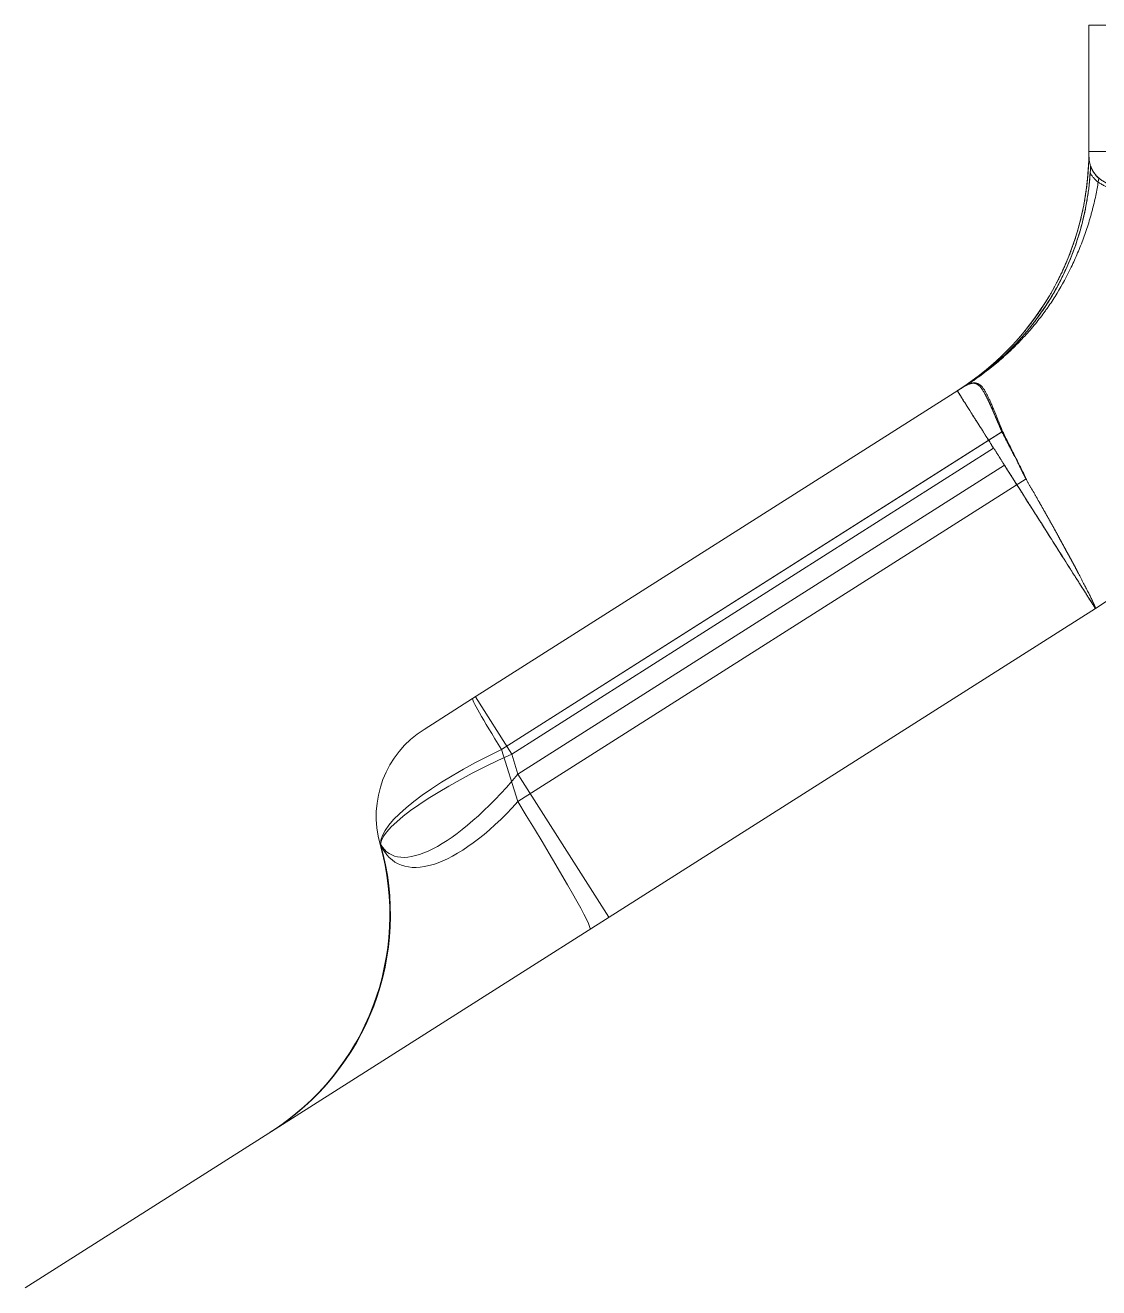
# Model space of a CAD drawing. Header units: millimetres. Extents: x 117382 to 126876, y -1151 to 1280.
# Drawn here: x 126617.67 to 126626, y 881.57 to 891.37 of the extents above; entities that cross this region are included whole.
import ezdxf

# ---------------------------------------------------------------- set-up
doc = ezdxf.new("R2010")
doc.units = ezdxf.units.MM
doc.linetypes.add('DASHED', pattern=[0])
doc.layers.add('DIE_P', color=2, linetype='Continuous')
doc.layers.add('TEXT', color=4, linetype='Continuous')

# ---------------------------------------------------------------- blocks, each defined once
blk = doc.blocks.new('*u7591')
at = {"layer": 'DIE_P', "color": 2, "linetype": 'Continuous', "lineweight": 13}
for p, q in [((12.7609, 69.5858), (13.3324, 69.5858)), ((12.7609, 68.6062), (12.7609, 69.5858)), ((7.9768, 64.3606), (11.792, 66.7818)), ((11.7421, 66.7502), (11.7398, 66.7487)), ((12.8114, 65.06), (4.505, 59.7886)), ((7.6005, 64.1218), (7.9768, 64.3606))]:
    blk.add_line(p, q, dxfattribs=at)
at = {"layer": 'DIE_P', "color": 2, "linetype": 'DASHED', "lineweight": 13}
blk.add_line((12.7609, 68.6061), (12.7611, 68.6061), dxfattribs=at)
at = {"layer": 'DIE_P', "color": 155, "linetype": 'DASHED', "lineweight": 13}
for p, q in [((8.2013, 63.9646), (12.0914, 66.4334)), ((12.0218, 66.3042), (8.2809, 63.9302)), ((8.2809, 63.9302), (12.0218, 66.3042)), ((8.3297, 63.7744), (12.1063, 66.1711)), ((12.1063, 66.1711), (8.3297, 63.7744)), ((12.2755, 66.066), (8.3279, 63.5608)), ((7.9989, 64.3746), (8.2809, 63.9302)), ((7.9989, 64.3746), (8.2809, 63.9302)), ((8.3279, 63.5608), (8.2013, 63.9646)), ((8.2809, 63.9302), (8.3297, 63.7744)), ((8.3297, 63.7744), (8.2809, 63.9302)), ((8.3297, 63.7744), (9.0349, 62.6633)), ((9.0349, 62.6633), (8.3297, 63.7744)), ((7.2634, 63.2311), (7.2594, 63.2285)), ((7.2618, 63.2301), (7.2594, 63.2285))]:
    blk.add_line(p, q, dxfattribs=at)
at = {"layer": 'DIE_P', "color": 155, "linetype": 'Continuous', "lineweight": 13}
for p, q in [((12.086, 66.4299), (8.2013, 63.9646)), ((8.3279, 63.5608), (12.2737, 66.0649)), ((8.2013, 63.9646), (8.3279, 63.5608)), ((7.2594, 63.2285), (7.2618, 63.2301))]:
    blk.add_line(p, q, dxfattribs=at)
at = {"layer": 'DIE_P', "color": 2, "linetype": 'Continuous', "lineweight": 13}
for centre, radius, start, end in [((10.5609, 68.6062), 2.2, 302.4, 0), ((10.5609, 68.6062), 4.2, 302.4, 345.93919), ((8.0292, 63.4463), 0.8, 122.4, 195.79845), ((5.3349, 62.684), 2, 302.4, 15.79845)]:
    blk.add_arc(centre, radius, start, end, dxfattribs=at)
at = {"layer": 'DIE_P', "color": 155, "linetype": 'Continuous', "lineweight": 13}
for centre, major_axis, ratio, start_param, end_param in [((13.5609, 70.51), (-0.7528, -2.0587), 0.131453, 5.938097, 6.124965), ((8.4055, 63.6852), (0.4287, -0.6755), 0.031331, 3.141593, 4.266019), ((8.4662, 63.7237), (-1.1972, -0.5251), 0.25172, 4.824159, 6.186576), ((8.2186, 64.514), (-0.836, -1.4263), 0.393536, 6.009079, 7.371497), ((7.8175, 64.2595), (-1.0717, 1.6887), 0.031331, 3.141593, 4.266019), ((5.3408, 62.6878), (1.0717, -1.6887), 0.997859, 0, 1.281045)]:
    blk.add_ellipse(centre, major_axis=major_axis, ratio=ratio, start_param=start_param, end_param=end_param, dxfattribs=at)
at = {"layer": 'DIE_P', "color": 155, "linetype": 'DASHED', "lineweight": 13}
for centre, major_axis, ratio, start_param, end_param in [((8.4055, 63.6852), (-0.4287, 0.6755), 0.031331, 0, 1.124427), ((8.4662, 63.7237), (-1.1972, -0.5251), 0.25172, 4.824159, 6.186576), ((8.4662, 63.7237), (-1.1984, -0.522), 0.201867, 4.779332, 6.174365), ((8.4662, 63.7237), (-1.1984, -0.522), 0.201867, 4.779332, 6.174365), ((8.2186, 64.514), (-0.8915, -1.3544), 0.328006, 6.108512, 7.503546), ((8.2186, 64.514), (-0.8915, -1.3544), 0.328006, 6.108512, 7.503546), ((8.2186, 64.514), (-0.836, -1.4263), 0.393536, 6.009079, 7.371497), ((7.8175, 64.2595), (1.0717, -1.6887), 0.031331, 0, 1.124427), ((5.3408, 62.6878), (1.0717, -1.6887), 0.997859, 0, 1.281045), ((5.3449, 62.6904), (1.0717, -1.6887), 0.996324, 0, 1.281045), ((5.3449, 62.6904), (-1.0717, 1.6887), 0.996324, 3.141593, 4.422637)]:
    blk.add_ellipse(centre, major_axis=major_axis, ratio=ratio, start_param=start_param, end_param=end_param, dxfattribs=at)
at = {"layer": 'DIE_P', "color": 2, "linetype": 'DASHED', "lineweight": 13}
for points, knots in [([(12.761, 68.6062), (12.761, 68.6015), (12.761, 68.5877), (12.7607, 68.5651), (12.7601, 68.5385), (12.7591, 68.5125), (12.7579, 68.4869), (12.7563, 68.4611), (12.7545, 68.435), (12.7523, 68.4086), (12.7498, 68.3829), (12.7471, 68.3578), (12.7442, 68.3332), (12.7411, 68.3093), (12.7378, 68.2859), (12.7343, 68.2632), (12.7307, 68.2409), (12.727, 68.2194), (12.7232, 68.1986), (12.7193, 68.1784), (12.7153, 68.1588), (12.7111, 68.1392), (12.7068, 68.1196), (12.7023, 68.1002), (12.6978, 68.0813), (12.6932, 68.0631), (12.6887, 68.0454), (12.6838, 68.0274), (12.6788, 68.009), (12.6734, 67.9904), (12.6682, 67.9726), (12.6631, 67.9561), (12.6584, 67.9409), (12.6539, 67.927), (12.6495, 67.9136), (12.6453, 67.9009), (12.6411, 67.8887), (12.6371, 67.8772), (12.6332, 67.8662), (12.6294, 67.8556), (12.6257, 67.8454), (12.622, 67.8356), (12.6186, 67.8265), (12.6153, 67.818), (12.6123, 67.8102), (12.6089, 67.8015), (12.605, 67.7916), (12.6004, 67.7802), (12.5953, 67.7679), (12.5899, 67.7547), (12.5839, 67.7407), (12.5776, 67.7261), (12.5709, 67.711), (12.5639, 67.6953), (12.5564, 67.6791), (12.5485, 67.6623), (12.5402, 67.6449), (12.5314, 67.6271), (12.5222, 67.6088), (12.5126, 67.5902), (12.5026, 67.5712), (12.4921, 67.5518), (12.4813, 67.5321), (12.47, 67.5123), (12.4584, 67.4922), (12.4463, 67.4718), (12.4336, 67.4509), (12.4203, 67.4297), (12.4081, 67.4107), (12.3971, 67.3939), (12.3876, 67.3796), (12.3782, 67.3657), (12.3688, 67.3521), (12.3596, 67.339), (12.3506, 67.3262), (12.3419, 67.3142), (12.3336, 67.3029), (12.3258, 67.2922), (12.3182, 67.2822), (12.311, 67.2727), (12.3041, 67.2637), (12.2976, 67.2552), (12.2914, 67.2473), (12.2856, 67.24), (12.2801, 67.2331), (12.2751, 67.2268), (12.2704, 67.221), (12.2661, 67.2157), (12.2621, 67.2109), (12.2586, 67.2066), (12.2555, 67.2028), (12.2528, 67.1996), (12.2505, 67.1968), (12.2486, 67.1945), (12.2471, 67.1928), (12.2461, 67.1916), (12.2455, 67.1909), (12.2451, 67.1904), (12.2444, 67.1896), (12.2435, 67.1886), (12.2423, 67.1872), (12.2409, 67.1854), (12.2391, 67.1833), (12.2369, 67.1807), (12.2342, 67.1776), (12.2311, 67.174), (12.2276, 67.1699), (12.2237, 67.1654), (12.2194, 67.1605), (12.2147, 67.1551), (12.2096, 67.1493), (12.204, 67.143), (12.1981, 67.1364), (12.1917, 67.1293), (12.1849, 67.1218), (12.1776, 67.1139), (12.1699, 67.1056), (12.1618, 67.097), (12.1533, 67.088), (12.1444, 67.0787), (12.135, 67.0691), (12.1252, 67.059), (12.1149, 67.0487), (12.1042, 67.0381), (12.0931, 67.0272), (12.0814, 67.016), (12.0692, 67.0045), (12.0564, 66.9925), (12.0429, 66.9801), (12.0289, 66.9674), (12.0143, 66.9545), (11.9991, 66.9413), (11.9834, 66.9278), (11.967, 66.914), (11.95, 66.9), (11.9323, 66.8858), (11.914, 66.8714), (11.895, 66.8567), (11.8798, 66.8452), (11.8709, 66.8386), (11.8686, 66.837)], [0, 0, 0, 0, 0.006891, 0.020063, 0.032989, 0.045674, 0.058119, 0.070325, 0.083475, 0.096337, 0.108911, 0.121199, 0.133207, 0.144949, 0.156428, 0.167643, 0.178593, 0.189279, 0.199518, 0.20951, 0.219257, 0.228761, 0.238751, 0.248459, 0.257886, 0.267034, 0.275907, 0.284509, 0.294298, 0.303713, 0.312753, 0.321419, 0.328843, 0.335971, 0.342804, 0.349344, 0.355591, 0.361546, 0.367208, 0.372579, 0.377977, 0.383046, 0.387786, 0.3922, 0.396286, 0.400046, 0.405786, 0.411809, 0.418116, 0.425189, 0.432588, 0.440313, 0.448363, 0.456738, 0.465439, 0.474463, 0.483812, 0.493484, 0.503479, 0.51361, 0.524051, 0.534802, 0.545864, 0.556834, 0.568101, 0.579666, 0.591529, 0.60369, 0.61615, 0.624536, 0.632986, 0.641177, 0.649067, 0.657009, 0.66462, 0.6719, 0.678635, 0.685063, 0.691183, 0.696994, 0.702497, 0.707689, 0.712572, 0.717143, 0.721403, 0.725351, 0.728986, 0.732309, 0.735319, 0.738015, 0.740399, 0.742468, 0.744224, 0.745667, 0.746796, 0.747614, 0.747907, 0.748177, 0.748641, 0.749323, 0.750222, 0.75134, 0.752677, 0.754233, 0.756279, 0.758612, 0.761231, 0.764137, 0.76733, 0.77081, 0.774578, 0.778635, 0.782979, 0.787613, 0.792536, 0.797748, 0.803251, 0.809044, 0.815025, 0.821292, 0.827847, 0.834689, 0.841821, 0.849108, 0.856676, 0.864527, 0.87266, 0.881252, 0.890143, 0.899333, 0.908824, 0.918618, 0.928715, 0.939117, 0.949825, 0.960846, 0.972195, 0.983873, 0.995879, 1, 1, 1, 1]), ([(13.277, 68.2167), (13.2687, 68.2188), (13.2604, 68.221), (13.2439, 68.2255), (13.2358, 68.2277), (13.2195, 68.2322), (13.2114, 68.2343), (13.1955, 68.2387), (13.1877, 68.2408), (13.1645, 68.2471), (13.1492, 68.2513), (13.1197, 68.2595), (13.1053, 68.2635), (13.0772, 68.2714), (13.0635, 68.2753), (13.0369, 68.2832), (13.024, 68.2872), (12.999, 68.2952), (12.9869, 68.2991), (12.9635, 68.3069), (12.9522, 68.3108), (12.9306, 68.3187), (12.9202, 68.3227), (12.9002, 68.331), (12.8908, 68.3353), (12.8728, 68.3443), (12.8642, 68.349), (12.8481, 68.3588), (12.8404, 68.3638), (12.8191, 68.3796), (12.8068, 68.3909), (12.7914, 68.4094), (12.7868, 68.4157), (12.7786, 68.4293), (12.7751, 68.4365), (12.7721, 68.4444)], [0, 0, 0, 0, 0.03125, 0.03125, 0.0625, 0.0625, 0.09375, 0.09375, 0.125, 0.125, 0.1875, 0.1875, 0.25, 0.25, 0.3125, 0.3125, 0.375, 0.375, 0.4375, 0.4375, 0.5, 0.5, 0.5625, 0.5625, 0.625, 0.625, 0.6875, 0.6875, 0.75, 0.75, 0.875, 0.875, 0.9375, 0.9375, 1, 1, 1, 1]), ([(12.0218, 66.3042), (11.9808, 66.3688), (11.9421, 66.4298), (11.8729, 66.539), (11.8423, 66.5871), (11.7923, 66.666), (11.7727, 66.6967), (11.7465, 66.738), (11.7398, 66.7486), (11.7398, 66.7487)], [0, 0, 0, 0, 0.250164, 0.250164, 0.500328, 0.500328, 0.750492, 0.750492, 1, 1, 1, 1]), ([(11.8051, 66.7902), (11.8048, 66.79), (11.804, 66.7895), (11.8025, 66.7885), (11.8007, 66.7874), (11.7986, 66.786), (11.796, 66.7843), (11.794, 66.7831), (11.7928, 66.7823), (11.7926, 66.7822)], [0, 0, 0, 0, 0.100786, 0.222597, 0.367975, 0.538836, 0.7369, 0.963911, 1, 1, 1, 1]), ([(12.8114, 65.06), (12.8114, 65.06), (12.8072, 65.0666), (12.7906, 65.0927), (12.7782, 65.1123), (12.7454, 65.164), (12.725, 65.1961), (12.6768, 65.2722), (12.6489, 65.3161), (12.5863, 65.4147), (12.5516, 65.4694), (12.4762, 65.5883), (12.4354, 65.6525), (12.3489, 65.7889), (12.303, 65.8611), (12.2074, 66.0118), (12.1576, 66.0903), (12.1063, 66.1711)], [0, 0, 0, 0, 0.125, 0.125, 0.25, 0.25, 0.375, 0.375, 0.5, 0.5, 0.625, 0.625, 0.75, 0.75, 0.875, 0.875, 1, 1, 1, 1]), ([(6.4066, 60.9954), (6.4067, 60.9954), (6.4075, 60.9959), (6.4107, 60.998), (6.4132, 60.9996), (6.4166, 61.0017)], [0, 0, 0, 0, 0.49033, 0.49033, 1, 1, 1, 1])]:
    blk.add_open_spline(points, degree=3, knots=knots, dxfattribs=at)
at = {"layer": 'DIE_P', "color": 155, "linetype": 'DASHED', "lineweight": 13}
for points, knots in [([(12.7633, 68.6059), (12.7637, 68.6058), (12.765, 68.6057), (12.7678, 68.6055), (12.7725, 68.6052), (12.7786, 68.605), (12.7864, 68.6049), (12.7961, 68.6049), (12.8079, 68.605), (12.822, 68.6052), (12.8387, 68.6055), (12.858, 68.6058), (12.8802, 68.6061), (12.9091, 68.6062), (12.9447, 68.6062), (12.9869, 68.6062), (13.0298, 68.6062), (13.0601, 68.6062), (13.0766, 68.6062), (13.0792, 68.6062), (13.0818, 68.6062), (13.0845, 68.6062), (13.0871, 68.6062), (13.0898, 68.6062), (13.0924, 68.6062), (13.0951, 68.6062), (13.0978, 68.6062), (13.1004, 68.6063), (13.1031, 68.6063), (13.1058, 68.6063), (13.1085, 68.6063), (13.1112, 68.6063), (13.1139, 68.6063), (13.1165, 68.6063), (13.1192, 68.6064), (13.1219, 68.6064), (13.1246, 68.6064), (13.1273, 68.6064), (13.13, 68.6064), (13.1327, 68.6064), (13.1354, 68.6065), (13.1381, 68.6065), (13.1409, 68.6065), (13.1436, 68.6065), (13.1463, 68.6065), (13.149, 68.6065), (13.1517, 68.6065), (13.1545, 68.6065), (13.1572, 68.6065), (13.1599, 68.6065), (13.1627, 68.6065), (13.1654, 68.6065), (13.1682, 68.6065), (13.1709, 68.6065), (13.1737, 68.6065), (13.1764, 68.6065), (13.1792, 68.6065), (13.1819, 68.6065), (13.1847, 68.6065), (13.1874, 68.6065), (13.1902, 68.6065), (13.193, 68.6065), (13.1957, 68.6065), (13.1985, 68.6065), (13.2012, 68.6065), (13.204, 68.6065), (13.2068, 68.6065), (13.2095, 68.6065), (13.2123, 68.6065), (13.215, 68.6065), (13.2178, 68.6064), (13.2206, 68.6064), (13.2234, 68.6064), (13.2261, 68.6064), (13.2289, 68.6064), (13.2317, 68.6064), (13.2345, 68.6064), (13.2373, 68.6064), (13.2401, 68.6064), (13.2429, 68.6064), (13.2457, 68.6064), (13.2485, 68.6064), (13.2513, 68.6064), (13.2541, 68.6064), (13.2569, 68.6063), (13.2597, 68.6063), (13.2625, 68.6062), (13.2652, 68.6061), (13.2679, 68.6059), (13.2707, 68.6058), (13.2734, 68.6058), (13.2761, 68.6057), (13.2788, 68.6058), (13.2816, 68.6059), (13.2846, 68.6063), (13.2869, 68.6063), (13.2881, 68.6063)], [0, 0, 0, 0, 0.016536, 0.048154, 0.081586, 0.116825, 0.153878, 0.192788, 0.233558, 0.276189, 0.320687, 0.367171, 0.415564, 0.465795, 0.538694, 0.607448, 0.672002, 0.732376, 0.735989, 0.739597, 0.7432, 0.746799, 0.750393, 0.753982, 0.757568, 0.761151, 0.76473, 0.768305, 0.771874, 0.775435, 0.778989, 0.782535, 0.786074, 0.789606, 0.793132, 0.796651, 0.800164, 0.803672, 0.807174, 0.810671, 0.814162, 0.817649, 0.821132, 0.82461, 0.828084, 0.831554, 0.835019, 0.838481, 0.841938, 0.845391, 0.848841, 0.852287, 0.855729, 0.859167, 0.862602, 0.866033, 0.86946, 0.872881, 0.876294, 0.879702, 0.883102, 0.886496, 0.889884, 0.893266, 0.896642, 0.900012, 0.903376, 0.906735, 0.910088, 0.913436, 0.916779, 0.92012, 0.923463, 0.926809, 0.930156, 0.933502, 0.936848, 0.940192, 0.943532, 0.946868, 0.950199, 0.953522, 0.956836, 0.96014, 0.963433, 0.966713, 0.969977, 0.973218, 0.976433, 0.979627, 0.982805, 0.985971, 0.989135, 0.992305, 0.995566, 1, 1, 1, 1]), ([(13.2818, 68.2397), (13.2733, 68.2422), (13.2564, 68.2471), (13.2315, 68.2544), (13.2069, 68.2616), (13.1828, 68.2686), (13.1591, 68.2755), (13.1358, 68.2823), (13.1131, 68.289), (13.0908, 68.2956), (13.0691, 68.302), (13.048, 68.3084), (13.0274, 68.3147), (13.0075, 68.3209), (12.9882, 68.3271), (12.9696, 68.3332), (12.9545, 68.3382), (12.9427, 68.3423), (12.934, 68.3456), (12.9254, 68.349), (12.9171, 68.3524), (12.9089, 68.356), (12.9011, 68.3597), (12.8934, 68.3635), (12.8859, 68.3674), (12.8787, 68.3714), (12.8717, 68.3755), (12.8649, 68.3797), (12.8584, 68.3841), (12.8521, 68.3886), (12.846, 68.3932), (12.8401, 68.3979), (12.8344, 68.4027), (12.829, 68.4077), (12.8237, 68.4128), (12.8187, 68.418), (12.8139, 68.4234), (12.8094, 68.4289), (12.805, 68.4345), (12.8009, 68.4402), (12.7969, 68.4461), (12.7932, 68.4521), (12.7897, 68.4583), (12.7864, 68.4646), (12.7834, 68.471), (12.7805, 68.4776), (12.7778, 68.4844), (12.7762, 68.4889), (12.7754, 68.4912)], [0, 0, 0, 0, 0.030642, 0.061359, 0.092152, 0.123021, 0.153968, 0.184994, 0.216099, 0.247285, 0.278552, 0.309901, 0.341334, 0.372851, 0.404452, 0.43614, 0.467914, 0.484399, 0.500914, 0.517462, 0.534043, 0.55066, 0.567313, 0.584005, 0.600737, 0.61751, 0.634327, 0.651188, 0.668095, 0.68505, 0.702053, 0.719108, 0.736214, 0.753374, 0.770588, 0.787859, 0.805188, 0.822576, 0.840024, 0.857534, 0.875107, 0.892745, 0.910449, 0.92822, 0.946059, 0.963968, 0.981948, 1, 1, 1, 1]), ([(12.7721, 68.4444), (12.7607, 68.2763), (12.73, 68.11), (12.6313, 67.7898), (12.5633, 67.6358), (12.394, 67.3486), (12.2926, 67.2152), (12.0652, 66.98), (11.9402, 66.8773), (11.8051, 66.7902)], [0, 0, 0, 0, 0.251965, 0.251965, 0.503929, 0.503929, 0.755894, 0.755894, 1, 1, 1, 1]), ([(12.0217, 66.3042), (12.02, 66.3074), (12.0165, 66.3137), (12.0102, 66.3225), (12.0043, 66.3314), (11.9985, 66.3406), (11.9926, 66.3498), (11.9867, 66.3589), (11.9809, 66.368), (11.9751, 66.3771), (11.9694, 66.3862), (11.9636, 66.3953), (11.9579, 66.4044), (11.9521, 66.4134), (11.9464, 66.4224), (11.9408, 66.4314), (11.9352, 66.4403), (11.9296, 66.4492), (11.9241, 66.4581), (11.9185, 66.4669), (11.913, 66.4757), (11.9048, 66.4885), (11.8942, 66.5054), (11.881, 66.5261), (11.8678, 66.5468), (11.8548, 66.5674), (11.8419, 66.5877), (11.8293, 66.6076), (11.8182, 66.6251), (11.8087, 66.64), (11.8009, 66.6526), (11.7938, 66.6641), (11.7872, 66.6748), (11.7813, 66.6845), (11.7759, 66.6934), (11.7709, 66.7014), (11.7665, 66.7086), (11.7625, 66.7151), (11.7589, 66.7208), (11.7557, 66.7259), (11.7529, 66.7303), (11.7503, 66.7342), (11.7482, 66.7375), (11.7462, 66.7402), (11.7446, 66.7425), (11.7432, 66.7444), (11.7421, 66.7458), (11.7412, 66.747), (11.7406, 66.7478), (11.7401, 66.7483), (11.7399, 66.7486), (11.7398, 66.7487), (11.7398, 66.7487)], [0, 0, 0, 0, 0.011984, 0.023679, 0.035691, 0.04787, 0.060128, 0.07241, 0.084702, 0.09707, 0.109524, 0.122066, 0.134685, 0.14736, 0.160097, 0.1729, 0.185774, 0.19873, 0.211781, 0.224933, 0.238148, 0.251431, 0.283564, 0.317002, 0.351673, 0.387561, 0.424741, 0.463122, 0.502821, 0.532242, 0.56091, 0.588957, 0.61632, 0.642928, 0.668819, 0.694031, 0.718561, 0.742411, 0.765577, 0.78806, 0.809858, 0.830974, 0.851428, 0.871223, 0.890355, 0.908822, 0.926622, 0.943753, 0.960214, 0.976003, 0.991122, 1, 1, 1, 1]), ([(11.792, 66.7818), (11.7941, 66.7831), (11.7982, 66.7857), (11.8044, 66.7892), (11.8104, 66.7925), (11.8163, 66.7955), (11.8221, 66.7982), (11.8278, 66.8006), (11.8334, 66.8027), (11.8388, 66.8046), (11.8441, 66.8062), (11.8493, 66.8075), (11.8543, 66.8086), (11.8593, 66.8094), (11.864, 66.8099), (11.8686, 66.8102), (11.8731, 66.8103), (11.8775, 66.8101), (11.8862, 66.8092), (11.899, 66.8057), (11.9151, 66.7965), (11.9307, 66.7823), (11.9422, 66.7676), (11.9501, 66.7555), (11.9548, 66.748), (11.9595, 66.7399), (11.9644, 66.731), (11.9694, 66.7215), (11.9746, 66.7113), (11.98, 66.7003), (11.9856, 66.6885), (11.9914, 66.6759), (11.9974, 66.6626), (12.0037, 66.6484), (12.0102, 66.6333), (12.0169, 66.6174), (12.024, 66.6006), (12.0313, 66.5829), (12.039, 66.5643), (12.0469, 66.5448), (12.0552, 66.5243), (12.0638, 66.503), (12.0727, 66.4807), (12.0819, 66.4575), (12.0882, 66.4415), (12.0914, 66.4334)], [0, 0, 0, 0, 0.015826, 0.031417, 0.046774, 0.061901, 0.0768, 0.091472, 0.105921, 0.120149, 0.13416, 0.147955, 0.161537, 0.174911, 0.18808, 0.201047, 0.213815, 0.226389, 0.238772, 0.291346, 0.34573, 0.402187, 0.460953, 0.478973, 0.497592, 0.516813, 0.536641, 0.557078, 0.578129, 0.599795, 0.622079, 0.644983, 0.66851, 0.692662, 0.71744, 0.742847, 0.768883, 0.79555, 0.82285, 0.850784, 0.879353, 0.908558, 0.9384, 0.968881, 1, 1, 1, 1]), ([(12.1071, 66.1701), (12.1064, 66.1712), (12.1058, 66.1722), (12.1046, 66.1741), (12.1028, 66.1768), (12.1003, 66.1806), (12.0988, 66.183), (12.0976, 66.1851), (12.097, 66.1863), (12.0949, 66.1899), (12.0932, 66.1926), (12.0894, 66.1984), (12.0875, 66.2012), (12.0837, 66.2069), (12.0818, 66.2098), (12.0783, 66.2153), (12.0767, 66.2179), (12.0717, 66.226), (12.0682, 66.2317), (12.0626, 66.2403), (12.0605, 66.2432), (12.0567, 66.2488), (12.0531, 66.2543), (12.0499, 66.2595), (12.0476, 66.2634), (12.047, 66.2647), (12.0455, 66.2674), (12.0448, 66.2687), (12.0409, 66.2757), (12.0373, 66.2819), (12.0316, 66.2898), (12.0305, 66.2914), (12.0284, 66.2943), (12.0255, 66.2984), (12.0233, 66.3016), (12.0221, 66.3034)], [0, 0, 0, 0, 0.015625, 0.015625, 0.03125, 0.0625, 0.09375, 0.09375, 0.125, 0.125, 0.1875, 0.1875, 0.25, 0.25, 0.3125, 0.3125, 0.375, 0.375, 0.5, 0.5, 0.5625, 0.5625, 0.625, 0.6875, 0.6875, 0.71875, 0.71875, 0.75, 0.75, 0.875, 0.875, 0.90625, 0.90625, 0.9375, 1, 1, 1, 1]), ([(12.8114, 65.06), (12.8115, 65.0601), (12.8116, 65.0602), (12.8112, 65.0605), (12.8104, 65.061), (12.81, 65.062), (12.8095, 65.0632), (12.8086, 65.0646), (12.8075, 65.0663), (12.8063, 65.0682), (12.8049, 65.0704), (12.8034, 65.0728), (12.8017, 65.0755), (12.7999, 65.0784), (12.7979, 65.0816), (12.7958, 65.085), (12.7935, 65.0887), (12.791, 65.0926), (12.7884, 65.0967), (12.7857, 65.101), (12.7827, 65.1056), (12.7797, 65.1104), (12.7765, 65.1155), (12.7731, 65.1207), (12.7697, 65.1262), (12.766, 65.1319), (12.7623, 65.1379), (12.7584, 65.144), (12.7543, 65.1504), (12.7501, 65.157), (12.7458, 65.1638), (12.7413, 65.1709), (12.7367, 65.1781), (12.732, 65.1855), (12.7271, 65.1932), (12.7221, 65.201), (12.717, 65.2091), (12.7118, 65.2174), (12.7064, 65.2258), (12.7009, 65.2345), (12.6952, 65.2434), (12.6894, 65.2525), (12.6835, 65.2617), (12.6774, 65.2712), (12.6713, 65.2809), (12.665, 65.2907), (12.6586, 65.3008), (12.6521, 65.311), (12.6454, 65.3214), (12.6387, 65.3321), (12.6318, 65.343), (12.6248, 65.354), (12.6063, 65.3833), (12.5761, 65.4311), (12.5333, 65.4982), (12.493, 65.5619), (12.4559, 65.6204), (12.4227, 65.6725), (12.4005, 65.7074), (12.3883, 65.7267), (12.3844, 65.7329), (12.3805, 65.7391), (12.3765, 65.7453), (12.3726, 65.7515), (12.3687, 65.7578), (12.3647, 65.764), (12.3608, 65.7703), (12.3568, 65.7766), (12.3528, 65.7829), (12.3488, 65.7892), (12.3448, 65.7956), (12.3408, 65.8019), (12.3367, 65.8083), (12.3327, 65.8147), (12.3286, 65.8211), (12.3245, 65.8276), (12.3205, 65.834), (12.3164, 65.8405), (12.3122, 65.847), (12.3081, 65.8535), (12.304, 65.86), (12.2998, 65.8666), (12.2957, 65.8731), (12.2915, 65.8797), (12.2874, 65.8863), (12.2832, 65.8929), (12.279, 65.8995), (12.2748, 65.9061), (12.2706, 65.9127), (12.2664, 65.9193), (12.2622, 65.926), (12.258, 65.9326), (12.2538, 65.9393), (12.2496, 65.946), (12.2453, 65.9527), (12.2411, 65.9594), (12.2368, 65.9661), (12.2325, 65.9728), (12.2282, 65.9795), (12.224, 65.9862), (12.2197, 65.9929), (12.2154, 65.9996), (12.2111, 66.0064), (12.2068, 66.0131), (12.2025, 66.0199), (12.1982, 66.0266), (12.1939, 66.0334), (12.1896, 66.0402), (12.1853, 66.047), (12.181, 66.0538), (12.1766, 66.0606), (12.1723, 66.0674), (12.168, 66.0743), (12.1637, 66.0811), (12.1593, 66.0879), (12.1549, 66.0947), (12.1505, 66.1015), (12.1462, 66.1083), (12.1417, 66.1152), (12.1373, 66.1221), (12.1329, 66.1291), (12.1285, 66.1362), (12.1242, 66.1435), (12.1198, 66.1508), (12.1153, 66.1579), (12.1109, 66.1642), (12.1083, 66.1683), (12.1071, 66.1701)], [0, 0, 0, 0, 0.008558, 0.019886, 0.030163, 0.039921, 0.049967, 0.0601, 0.070246, 0.080352, 0.09042, 0.100457, 0.110482, 0.120496, 0.130499, 0.140488, 0.150464, 0.160425, 0.170366, 0.180284, 0.190178, 0.200049, 0.209895, 0.219717, 0.229527, 0.239329, 0.249122, 0.258904, 0.268674, 0.278431, 0.288174, 0.297902, 0.307614, 0.317308, 0.326983, 0.33664, 0.34629, 0.355935, 0.365576, 0.375211, 0.38484, 0.394462, 0.404075, 0.41368, 0.423275, 0.432859, 0.442432, 0.451997, 0.46157, 0.471152, 0.480741, 0.490336, 0.499935, 0.555731, 0.605712, 0.650157, 0.689061, 0.722393, 0.750234, 0.753985, 0.757735, 0.761483, 0.765228, 0.768971, 0.772712, 0.77645, 0.780187, 0.783923, 0.787657, 0.791391, 0.795124, 0.798856, 0.802587, 0.806318, 0.810049, 0.813779, 0.817509, 0.82124, 0.82497, 0.8287, 0.832429, 0.836154, 0.839875, 0.843592, 0.847307, 0.851018, 0.854727, 0.858433, 0.862135, 0.865834, 0.869529, 0.873221, 0.87691, 0.880598, 0.884283, 0.887966, 0.891644, 0.895317, 0.898984, 0.902645, 0.906301, 0.909952, 0.913596, 0.917236, 0.920876, 0.924515, 0.928152, 0.931788, 0.935419, 0.939046, 0.942667, 0.946283, 0.949897, 0.953508, 0.957115, 0.960714, 0.964303, 0.967892, 0.971502, 0.975133, 0.978783, 0.982457, 0.986163, 0.9899, 0.99366, 0.997214, 1, 1, 1, 1])]:
    blk.add_open_spline(points, degree=3, knots=knots, dxfattribs=at)
at = {"layer": 'DIE_P', "color": 155, "linetype": 'Continuous', "lineweight": 13}
for points, knots in [([(12.7749, 68.4926), (12.7741, 68.477), (12.7724, 68.4457), (12.7687, 68.3985), (12.764, 68.3511), (12.7582, 68.3034), (12.7512, 68.2553), (12.7431, 68.207), (12.7339, 68.1583), (12.7234, 68.1094), (12.7117, 68.0603), (12.6987, 68.011), (12.6844, 67.9616), (12.6688, 67.9122), (12.6519, 67.8626), (12.6336, 67.813), (12.6138, 67.7634), (12.5927, 67.7138), (12.5701, 67.6644), (12.5461, 67.6151), (12.5205, 67.5661), (12.4935, 67.5172), (12.4649, 67.4686), (12.4347, 67.4204), (12.403, 67.3725), (12.3696, 67.3251), (12.3346, 67.2781), (12.3052, 67.2409), (12.2822, 67.2129), (12.2663, 67.194), (12.2503, 67.1754), (12.2341, 67.1571), (12.2178, 67.139), (12.2013, 67.1212), (12.1847, 67.1037), (12.168, 67.0864), (12.1511, 67.0693), (12.1341, 67.0525), (12.117, 67.036), (12.0998, 67.0198), (12.0825, 67.0038), (12.065, 66.988), (12.0475, 66.9725), (12.0298, 66.9573), (12.0119, 66.9422), (11.9939, 66.9274), (11.9758, 66.9128), (11.9576, 66.8985), (11.9394, 66.8844), (11.9211, 66.8707), (11.9029, 66.8572), (11.8846, 66.844), (11.8664, 66.8312), (11.8483, 66.8188), (11.8302, 66.8066), (11.8151, 66.7967), (11.8061, 66.7908), (11.8031, 66.7889)], [0, 0, 0, 0, 0.022805, 0.045776, 0.068947, 0.092345, 0.115991, 0.139897, 0.164064, 0.188474, 0.213118, 0.237992, 0.263101, 0.288454, 0.314063, 0.339941, 0.366092, 0.392488, 0.419124, 0.44601, 0.473171, 0.500604, 0.528297, 0.556247, 0.584468, 0.612982, 0.641804, 0.670943, 0.683129, 0.695276, 0.707383, 0.719438, 0.731437, 0.743389, 0.755296, 0.76716, 0.778981, 0.790756, 0.802485, 0.814169, 0.825806, 0.837398, 0.848948, 0.86047, 0.871972, 0.883474, 0.89496, 0.906395, 0.917747, 0.92902, 0.940238, 0.951389, 0.962397, 0.973226, 0.98398, 0.994777, 1, 1, 1, 1]), ([(12.8379, 68.3982), (12.8362, 68.3999), (12.8327, 68.4033), (12.8277, 68.4083), (12.8229, 68.4134), (12.8183, 68.4185), (12.8138, 68.4237), (12.8095, 68.4291), (12.8055, 68.4345), (12.8017, 68.4401), (12.798, 68.4458), (12.7945, 68.4514), (12.7911, 68.4568), (12.7879, 68.4625), (12.785, 68.4684), (12.7822, 68.4744), (12.7796, 68.4805), (12.7771, 68.4865), (12.7756, 68.4906), (12.7749, 68.4926)], [0, 0, 0, 0, 0.058182, 0.116306, 0.174537, 0.232905, 0.291372, 0.349882, 0.408407, 0.466973, 0.525674, 0.584534, 0.643513, 0.702577, 0.76176, 0.821097, 0.880599, 0.940249, 1, 1, 1, 1]), ([(12.8377, 68.3968), (12.833, 68.3635), (12.8272, 68.3283), (12.813, 68.2545), (12.8046, 68.2158), (12.7919, 68.1655), (12.7892, 68.1553), (12.7837, 68.1347), (12.7808, 68.1243), (12.772, 68.0934), (12.7538, 68.032), (12.7202, 67.9324), (12.69, 67.8559), (12.6582, 67.7811), (12.6416, 67.7446), (12.5899, 67.6379), (12.553, 67.5705), (12.5042, 67.4902), (12.4941, 67.4739), (12.4728, 67.4411), (12.4562, 67.4162), (12.4385, 67.3909), (12.4265, 67.374), (12.4203, 67.3655), (12.4016, 67.34), (12.3889, 67.3232), (12.3499, 67.2733), (12.3228, 67.2407), (12.2669, 67.177), (12.2381, 67.146), (12.1937, 67.1007), (12.1787, 67.0859), (12.1481, 67.0564), (12.1325, 67.0418), (12.085, 66.9985), (12.0524, 66.9704), (12.002, 66.9295), (11.985, 66.9161), (11.959, 66.8963), (11.9503, 66.8897), (11.9326, 66.8765), (11.9236, 66.8699), (11.9055, 66.8569), (11.8964, 66.8505), (11.8783, 66.8379), (11.8693, 66.8317), (11.8515, 66.8196), (11.8426, 66.8137), (11.8249, 66.8021), (11.8161, 66.7964), (11.8072, 66.7907)], [0, 0, 0, 0, 0.0625, 0.0625, 0.125, 0.125, 0.140625, 0.140625, 0.15625, 0.15625, 0.1875, 0.25, 0.3125, 0.3125, 0.375, 0.375, 0.5, 0.5, 0.53125, 0.53125, 0.5625, 0.578125, 0.578125, 0.59375, 0.59375, 0.625, 0.625, 0.6875, 0.6875, 0.75, 0.75, 0.78125, 0.78125, 0.8125, 0.8125, 0.875, 0.875, 0.90625, 0.90625, 0.921875, 0.921875, 0.9375, 0.9375, 0.953125, 0.953125, 0.96875, 0.96875, 0.984375, 0.984375, 1, 1, 1, 1]), ([(11.7935, 66.7828), (11.7937, 66.7829), (11.794, 66.7831), (11.7948, 66.7836), (11.7957, 66.7841), (11.7968, 66.7847), (11.798, 66.7855), (11.7993, 66.7863), (11.8008, 66.7871), (11.8023, 66.788), (11.8039, 66.7888), (11.8055, 66.7897), (11.8065, 66.7903), (11.8071, 66.7906)], [0, 0, 0, 0, 0.07697, 0.157414, 0.241547, 0.329382, 0.420444, 0.514176, 0.610005, 0.70728, 0.805215, 0.903002, 1, 1, 1, 1]), ([(11.8071, 66.7906), (11.8081, 66.7912), (11.8103, 66.7924), (11.8132, 66.7939), (11.8159, 66.7953), (11.8184, 66.7964), (11.8207, 66.7974), (11.823, 66.7984), (11.8254, 66.7993), (11.8279, 66.8003), (11.8304, 66.8012), (11.8329, 66.8021), (11.8354, 66.8029), (11.8379, 66.8037), (11.8402, 66.8044), (11.8426, 66.805), (11.8449, 66.8055), (11.8472, 66.806), (11.8494, 66.8064), (11.8515, 66.8067), (11.8537, 66.807), (11.8558, 66.8072), (11.8579, 66.8075), (11.8601, 66.8076), (11.8622, 66.8077), (11.8642, 66.8077), (11.8662, 66.8077), (11.8682, 66.8076), (11.8702, 66.8075), (11.8721, 66.8073), (11.874, 66.807), (11.8758, 66.8067), (11.8776, 66.8063), (11.8794, 66.8059), (11.8812, 66.8054), (11.8829, 66.8049), (11.8861, 66.8038), (11.8907, 66.8019), (11.8965, 66.7986), (11.9023, 66.7946), (11.908, 66.79), (11.9136, 66.7846), (11.9192, 66.7785), (11.9248, 66.7716), (11.9304, 66.764), (11.936, 66.7556), (11.9417, 66.7465), (11.9459, 66.7393), (11.9486, 66.7346), (11.9497, 66.7327), (11.9508, 66.7307), (11.9519, 66.7287), (11.953, 66.7267), (11.9541, 66.7247), (11.9553, 66.7226), (11.9564, 66.7205), (11.9575, 66.7184), (11.9586, 66.7163), (11.9598, 66.7142), (11.9609, 66.712), (11.9621, 66.7098), (11.9632, 66.7076), (11.9644, 66.7054), (11.9655, 66.7031), (11.9667, 66.7008), (11.9679, 66.6985), (11.969, 66.6962), (11.9702, 66.6938), (11.9714, 66.6915), (11.9726, 66.6891), (11.9738, 66.6867), (11.975, 66.6842), (11.9762, 66.6818), (11.9774, 66.6793), (11.9786, 66.6768), (11.9798, 66.6743), (11.981, 66.6717), (11.9823, 66.6691), (11.9835, 66.6665), (11.9847, 66.6639), (11.986, 66.6613), (11.9872, 66.6586), (11.9885, 66.6559), (11.9897, 66.6532), (11.991, 66.6505), (11.9922, 66.6477), (11.9935, 66.6449), (11.9948, 66.6421), (11.9961, 66.6393), (11.9973, 66.6365), (11.9986, 66.6336), (11.9999, 66.6307), (12.0012, 66.6278), (12.0026, 66.6249), (12.0039, 66.6219), (12.0052, 66.6189), (12.0065, 66.616), (12.0078, 66.6129), (12.0092, 66.6099), (12.0105, 66.6068), (12.0119, 66.6037), (12.0133, 66.6006), (12.0146, 66.5975), (12.016, 66.5944), (12.0174, 66.5912), (12.0188, 66.588), (12.0202, 66.5848), (12.0216, 66.5815), (12.023, 66.5783), (12.0244, 66.575), (12.0259, 66.5717), (12.0273, 66.5684), (12.0288, 66.565), (12.0302, 66.5617), (12.0317, 66.5583), (12.0332, 66.5549), (12.0347, 66.5514), (12.0361, 66.548), (12.0376, 66.5445), (12.0392, 66.541), (12.0407, 66.5375), (12.0422, 66.534), (12.0437, 66.5304), (12.0452, 66.5268), (12.0468, 66.5232), (12.0483, 66.5196), (12.0499, 66.5159), (12.0515, 66.5123), (12.053, 66.5086), (12.0546, 66.5049), (12.0562, 66.5011), (12.0578, 66.4974), (12.0594, 66.4936), (12.0611, 66.4898), (12.0627, 66.486), (12.0643, 66.4821), (12.0659, 66.4782), (12.0675, 66.4743), (12.0691, 66.4704), (12.0708, 66.4664), (12.0725, 66.4625), (12.0742, 66.4585), (12.076, 66.4545), (12.0777, 66.4504), (12.0794, 66.4463), (12.0809, 66.4423), (12.0823, 66.4385), (12.0838, 66.4342), (12.0853, 66.4312), (12.0863, 66.4294)], [0, 0, 0, 0, 0.007821, 0.015498, 0.022928, 0.030126, 0.037174, 0.044163, 0.051157, 0.058179, 0.065219, 0.072247, 0.079233, 0.08616, 0.09303, 0.099848, 0.106625, 0.113347, 0.119989, 0.126567, 0.133105, 0.139626, 0.146143, 0.152622, 0.159058, 0.165453, 0.171804, 0.178111, 0.184372, 0.19059, 0.196769, 0.202931, 0.20907, 0.215185, 0.221274, 0.227329, 0.233346, 0.254923, 0.276846, 0.299043, 0.321418, 0.344201, 0.367233, 0.390612, 0.41437, 0.438455, 0.462959, 0.487835, 0.492511, 0.497191, 0.501877, 0.506568, 0.511266, 0.515969, 0.520678, 0.525394, 0.530117, 0.534845, 0.539578, 0.544317, 0.54906, 0.553809, 0.558564, 0.563326, 0.568095, 0.572871, 0.577656, 0.582447, 0.587246, 0.592051, 0.596863, 0.601681, 0.606506, 0.611338, 0.616178, 0.621025, 0.62588, 0.630743, 0.635613, 0.640492, 0.645378, 0.650271, 0.655171, 0.66008, 0.664998, 0.669925, 0.674858, 0.679797, 0.684744, 0.689702, 0.69467, 0.699646, 0.704629, 0.709619, 0.714617, 0.719622, 0.724637, 0.72966, 0.734693, 0.739735, 0.744786, 0.749847, 0.754917, 0.759994, 0.765079, 0.770173, 0.775276, 0.780388, 0.785509, 0.79064, 0.795781, 0.800933, 0.806094, 0.811266, 0.816448, 0.82164, 0.826841, 0.832052, 0.837273, 0.842503, 0.847744, 0.852994, 0.858255, 0.863526, 0.868811, 0.874109, 0.879419, 0.884741, 0.890072, 0.895413, 0.900762, 0.906121, 0.911491, 0.916872, 0.922268, 0.927683, 0.933119, 0.938569, 0.944027, 0.949482, 0.954944, 0.960435, 0.965975, 0.971591, 0.977311, 0.982817, 0.98769, 0.992202, 1, 1, 1, 1]), ([(12.0863, 66.4294), (12.0903, 66.4216), (12.0986, 66.4058), (12.1112, 66.3816), (12.1242, 66.3564), (12.1378, 66.3305), (12.1516, 66.3036), (12.1659, 66.276), (12.1788, 66.2509), (12.1907, 66.2278), (12.2018, 66.2061), (12.2141, 66.1821), (12.2236, 66.1632), (12.23, 66.1505), (12.233, 66.1446), (12.2359, 66.139), (12.2387, 66.1334), (12.2413, 66.1279), (12.2439, 66.1226), (12.2463, 66.1175), (12.2486, 66.1125), (12.2508, 66.1079), (12.2531, 66.1036), (12.2554, 66.0995), (12.2578, 66.0954), (12.2601, 66.0911), (12.2621, 66.0868), (12.2638, 66.0827), (12.2651, 66.0793), (12.2662, 66.0766), (12.2678, 66.0742), (12.2698, 66.0715), (12.2721, 66.0681), (12.2737, 66.0655), (12.2746, 66.064)], [0, 0, 0, 0, 0.063953, 0.130227, 0.19932, 0.270444, 0.343955, 0.419609, 0.49738, 0.550147, 0.609309, 0.674914, 0.746938, 0.76328, 0.779189, 0.794691, 0.809815, 0.824595, 0.838965, 0.852811, 0.866045, 0.878582, 0.890363, 0.90157, 0.912968, 0.924854, 0.937126, 0.948011, 0.956875, 0.963517, 0.969515, 0.977645, 0.987866, 1, 1, 1, 1]), ([(12.2746, 66.064), (12.2759, 66.0616), (12.2789, 66.0563), (12.2831, 66.0478), (12.2877, 66.0384), (12.293, 66.0289), (12.2984, 66.0196), (12.3037, 66.0106), (12.3088, 66.002), (12.3137, 65.9936), (12.3187, 65.9852), (12.3235, 65.9768), (12.3284, 65.9685), (12.3332, 65.9602), (12.338, 65.9519), (12.3427, 65.9437), (12.3474, 65.9354), (12.3521, 65.9273), (12.3567, 65.9191), (12.3613, 65.9111), (12.3659, 65.903), (12.3704, 65.895), (12.3749, 65.887), (12.3794, 65.8791), (12.3839, 65.8712), (12.3883, 65.8634), (12.3927, 65.8556), (12.397, 65.8478), (12.4014, 65.8402), (12.4057, 65.8325), (12.41, 65.8249), (12.4143, 65.8174), (12.4186, 65.8098), (12.4228, 65.8024), (12.427, 65.7949), (12.4312, 65.7875), (12.4354, 65.7801), (12.4395, 65.7728), (12.4436, 65.7656), (12.4476, 65.7584), (12.4517, 65.7512), (12.4557, 65.7441), (12.4596, 65.737), (12.4636, 65.73), (12.4675, 65.723), (12.4714, 65.7161), (12.4752, 65.7092), (12.4791, 65.7024), (12.4829, 65.6956), (12.4867, 65.6888), (12.4904, 65.6821), (12.4941, 65.6754), (12.4978, 65.6688), (12.5014, 65.6622), (12.5051, 65.6556), (12.5086, 65.6491), (12.5122, 65.6426), (12.5157, 65.6362), (12.5191, 65.6298), (12.5226, 65.6234), (12.526, 65.6171), (12.5294, 65.6108), (12.5327, 65.6046), (12.536, 65.5984), (12.5393, 65.5922), (12.5426, 65.5861), (12.5459, 65.5801), (12.5491, 65.5741), (12.5523, 65.5681), (12.5555, 65.5622), (12.5587, 65.5563), (12.5619, 65.5505), (12.565, 65.5447), (12.5681, 65.5389), (12.5713, 65.5332), (12.5743, 65.5276), (12.5774, 65.522), (12.5805, 65.5164), (12.5835, 65.5109), (12.5866, 65.5054), (12.5896, 65.4999), (12.5926, 65.4945), (12.5955, 65.4891), (12.5985, 65.4838), (12.6014, 65.4785), (12.6043, 65.4733), (12.6072, 65.4681), (12.6101, 65.4629), (12.6129, 65.4577), (12.6157, 65.4526), (12.6185, 65.4476), (12.6213, 65.4425), (12.6241, 65.4376), (12.6268, 65.4326), (12.6295, 65.4277), (12.6322, 65.4228), (12.6348, 65.4179), (12.6374, 65.4131), (12.64, 65.4083), (12.6426, 65.4035), (12.6451, 65.3988), (12.6476, 65.3941), (12.6501, 65.3895), (12.6525, 65.3849), (12.6549, 65.3803), (12.6573, 65.3757), (12.6597, 65.3712), (12.6621, 65.3667), (12.6644, 65.3623), (12.6667, 65.3578), (12.6689, 65.3535), (12.6712, 65.3491), (12.6734, 65.3448), (12.6756, 65.3405), (12.6778, 65.3363), (12.6863, 65.3198), (12.7008, 65.2916), (12.7202, 65.2539), (12.7389, 65.2188), (12.7562, 65.1863), (12.7712, 65.1565), (12.7796, 65.1382), (12.7838, 65.1292), (12.7844, 65.1279), (12.785, 65.1266), (12.7856, 65.1253), (12.7862, 65.124), (12.7868, 65.1227), (12.7874, 65.1214), (12.788, 65.1202), (12.7886, 65.1189), (12.7892, 65.1176), (12.7898, 65.1164), (12.7904, 65.1151), (12.791, 65.1138), (12.7916, 65.1126), (12.7922, 65.1113), (12.7929, 65.1101), (12.7935, 65.1089), (12.7941, 65.1076), (12.7947, 65.1064), (12.7953, 65.1052), (12.7959, 65.104), (12.7965, 65.1028), (12.797, 65.1016), (12.7976, 65.1004), (12.7982, 65.0993), (12.7988, 65.0981), (12.7993, 65.0969), (12.7999, 65.0958), (12.8004, 65.0946), (12.8009, 65.0935), (12.8014, 65.0924), (12.8019, 65.0913), (12.8024, 65.0901), (12.8029, 65.089), (12.8034, 65.088), (12.8038, 65.0869), (12.8043, 65.0858), (12.8047, 65.0847), (12.8051, 65.0837), (12.8055, 65.0827), (12.8058, 65.0816), (12.8062, 65.0806), (12.8066, 65.0796), (12.8069, 65.0787), (12.8072, 65.0777), (12.8076, 65.0768), (12.8079, 65.0759), (12.8082, 65.075), (12.8086, 65.0741), (12.8089, 65.0733), (12.8093, 65.0725), (12.8096, 65.0717), (12.8099, 65.071), (12.8103, 65.0703), (12.8106, 65.0696), (12.8109, 65.0689), (12.8111, 65.0683), (12.8113, 65.0676), (12.8115, 65.067), (12.8116, 65.0664), (12.8117, 65.0657), (12.8117, 65.0651), (12.8116, 65.0645), (12.8116, 65.0638), (12.8115, 65.0633), (12.8115, 65.0627), (12.8114, 65.0622), (12.8115, 65.0618), (12.8115, 65.0615), (12.8117, 65.0612), (12.8119, 65.0611), (12.8121, 65.0609), (12.8122, 65.0609), (12.8123, 65.0608), (12.8123, 65.0607), (12.8121, 65.0605), (12.8118, 65.0603), (12.8117, 65.0602)], [0, 0, 0, 0, 0.004154, 0.00891, 0.014126, 0.019701, 0.025172, 0.030301, 0.0353, 0.040228, 0.04514, 0.050049, 0.054954, 0.059856, 0.064752, 0.069639, 0.074516, 0.079382, 0.084234, 0.089072, 0.093897, 0.098714, 0.103522, 0.108319, 0.113106, 0.11788, 0.122641, 0.127387, 0.132122, 0.136849, 0.141567, 0.146279, 0.150984, 0.155683, 0.160378, 0.165062, 0.169731, 0.174387, 0.179028, 0.183655, 0.188269, 0.19287, 0.197457, 0.20203, 0.206591, 0.211139, 0.215675, 0.220199, 0.224711, 0.229213, 0.233705, 0.238188, 0.242662, 0.247128, 0.251584, 0.25603, 0.260466, 0.264892, 0.269307, 0.273711, 0.278104, 0.282484, 0.286852, 0.291206, 0.295548, 0.299876, 0.304196, 0.308507, 0.312809, 0.317103, 0.321388, 0.325665, 0.329934, 0.334194, 0.338447, 0.342692, 0.346929, 0.351158, 0.355379, 0.359594, 0.3638, 0.368, 0.372192, 0.376377, 0.380556, 0.384727, 0.388891, 0.393049, 0.3972, 0.401344, 0.405481, 0.409612, 0.413736, 0.417854, 0.421965, 0.426069, 0.430167, 0.434258, 0.438343, 0.442419, 0.446488, 0.450549, 0.454603, 0.45865, 0.462689, 0.466721, 0.470746, 0.474763, 0.478774, 0.482777, 0.486774, 0.490763, 0.494746, 0.498722, 0.502692, 0.506655, 0.545508, 0.585616, 0.626788, 0.669021, 0.712413, 0.756853, 0.759181, 0.761532, 0.763905, 0.766302, 0.768721, 0.771163, 0.773628, 0.776117, 0.778628, 0.781163, 0.78372, 0.786302, 0.788906, 0.791534, 0.794185, 0.796859, 0.799555, 0.802275, 0.805016, 0.807781, 0.810568, 0.813378, 0.816209, 0.819064, 0.82194, 0.824838, 0.827759, 0.830701, 0.833666, 0.836652, 0.83966, 0.84269, 0.845741, 0.848813, 0.851907, 0.855023, 0.85816, 0.861318, 0.864497, 0.867698, 0.87092, 0.874166, 0.877434, 0.880725, 0.88404, 0.88738, 0.890744, 0.894135, 0.897552, 0.900992, 0.904452, 0.907928, 0.91142, 0.914927, 0.918446, 0.921976, 0.925515, 0.929061, 0.932611, 0.93617, 0.939758, 0.943379, 0.947036, 0.950735, 0.95448, 0.958274, 0.962124, 0.966033, 0.970008, 0.973994, 0.97794, 0.981833, 0.985657, 0.989399, 0.993045, 0.996582, 1, 1, 1, 1])]:
    blk.add_open_spline(points, degree=3, knots=knots, dxfattribs=at)
at = {"layer": 'DIE_P', "color": 155, "linetype": 'DASHED', "lineweight": 13}
for points, degree in [([(12.7749, 68.4926), (12.7741, 68.4765), (12.7732, 68.4605), (12.7721, 68.4444)], 3), ([(12.0914, 66.4334), (12.2755, 66.066)], 1), ([(7.2594, 63.2285), (7.2594, 63.2285), (7.2607, 63.2294), (7.2634, 63.2311)], 3)]:
    blk.add_open_spline(points, degree=degree, dxfattribs=at)
at = {"layer": 'DIE_P', "color": 2, "linetype": 'Continuous', "lineweight": 13}
blk.add_open_spline([(11.8031, 66.7889), (11.7999, 66.7869), (11.7967, 66.7848), (11.7935, 66.7828)], degree=3, dxfattribs=at)

msp = doc.modelspace()

# ---------------------------------------------------------------- block references
at = {"layer": 'TEXT'}
msp.add_blockref('*u7591', (126613.1669, 821.7837), dxfattribs=at)

doc.saveas('drawing.dxf')
